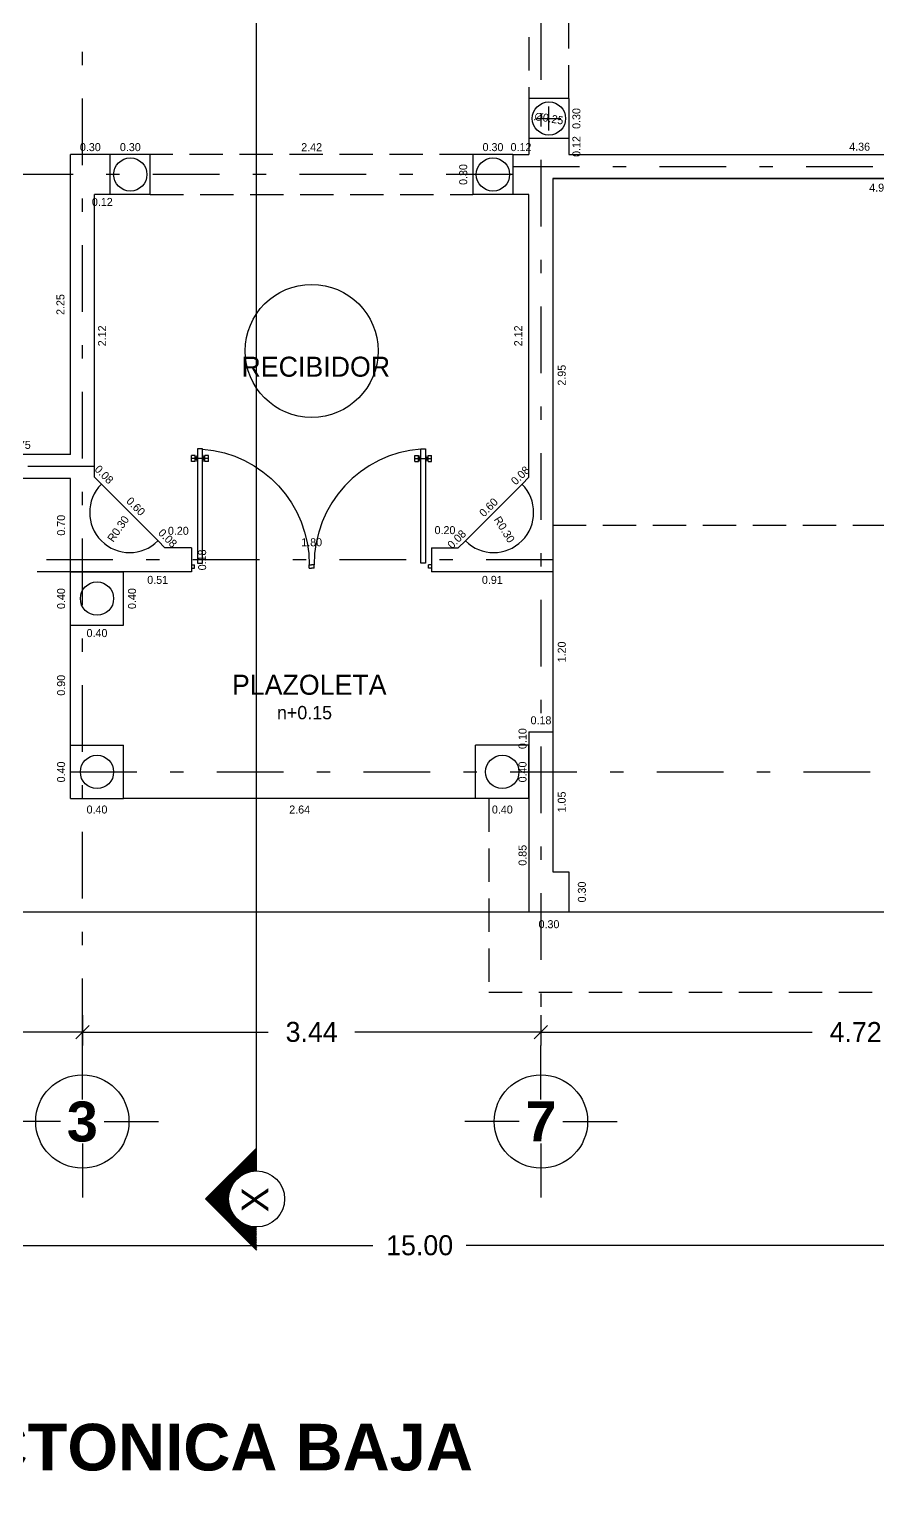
# Model space of a CAD drawing. Extents: x 12 to 127, y -37 to 29.
# Drawn here: x 42.82 to 49.18, y -4.19 to 6.72 of the extents above; entities that cross this region are included whole.
import ezdxf
from ezdxf.enums import TextEntityAlignment as Align

# ---------------------------------------------------------------- set-up
doc = ezdxf.new("R2010")
doc.units = 0
doc.header["$PDMODE"] = 34
doc.linetypes.add('DASHDOT', pattern=[1, 0.5, -0.25, 0, -0.25])
doc.linetypes.add('HIDDEN', pattern=[0.375, 0.25, -0.125])
doc.layers.get('0').update_dxf_attribs({"linetype": 'CONTINUOUS'})
doc.layers.get('DEFPOINTS').update_dxf_attribs({"linetype": 'CONTINUOUS'})
for name, color, linetype in [('CEXT', 5, 'CONTINUOUS'), ('CINT', 7, 'CONTINUOUS'), ('DESNIVEL', 4, 'CONTINUOUS'), ('EJES', 10, 'DASHDOT'), ('MBAJOS', 4, 'CONTINUOUS'), ('MUROS', 6, 'CONTINUOUS'), ('NIVELES', 7, 'CONTINUOUS'), ('PROY', 3, 'HIDDEN'), ('PTAS', 33, 'CONTINUOUS'), ('TEJES', 7, 'CONTINUOUS'), ('TEXTOS', 7, 'CONTINUOUS'), ('VEN', 4, 'CONTINUOUS')]:
    doc.layers.add(name, color=color, linetype=linetype)
doc.styles.add('ARIAL', font='ARIAL.TTF')
doc.styles.add('EJES', font='swisseb.ttf')
doc.styles.add('STYLE1', font='ZURCHBXC.TTF')
doc.dimstyles.new('CEXT', dxfattribs={"dimtxt": 0.15, "dimasz": 0.1, "dimexe": 0.1, "dimexo": 0.15, "dimgap": 0.1, "dimtad": 0, "dimtih": 1, "dimtoh": 1, "dimzin": 0, "dimtxsty": 'STANDARD', "dimblk": 'COT', "dimblk1": 'OBLIQUE', "dimblk2": 'OBLIQUE', "dimsah": 1, "dimcen": 0.09, "dimse1": 1, "dimclrt": 7, "dimazin": 3, "dimtfac": 1, "dimtix": 1, "dimtmove": 0, "dimatfit": 3, "dimtolj": 1, "dimtzin": 0})
doc.dimstyles.new('CINT', dxfattribs={"dimtxt": 0.08, "dimasz": 0.02, "dimexe": 0.05, "dimexo": 0.2, "dimgap": 0.02, "dimtad": 0, "dimtih": 1, "dimtoh": 1, "dimzin": 0, "dimtxsty": 'STANDARD', "dimblk": 'COT', "dimcen": 0.09, "dimazin": 3, "dimtfac": 1, "dimtix": 1, "dimtofl": 0, "dimtmove": 0, "dimatfit": 3, "dimtolj": 1, "dimtzin": 0})

# ---------------------------------------------------------------- blocks, each defined once
blk = doc.blocks.new('PI')
for p, q in [((-0.14, 0.92), (-0.14, 0.97)), ((-0.14, 0.97), (-0.11, 0.97)), ((-0.11, 0.92), (-0.11, 0.97)), ((-0.095, 0.97), (-0.09, 0.97)), ((-0.095, 0.92), (-0.095, 0.97)), ((-0.09, 0.072), (-0.09, 1.025)), ((-0.09, 1.025), (-0.05, 1.025)), ((-0.05, 1.025), (-0.05, 0.072)), ((-0.05, 0.97), (-0.045, 0.97)), ((-0.045, 0.92), (-0.045, 0.97)), ((-0.03, 0.92), (-0.03, 0.97)), ((-0.03, 0.97), (0, 0.97)), ((0, 0.92), (0, 0.97)), ((-0.14, 0.945), (0, 0.945)), ((-0.14, 0.92), (-0.11, 0.92)), ((-0.11, 0.955), (-0.095, 0.955)), ((-0.11, 0.935), (-0.095, 0.935)), ((-0.095, 0.92), (-0.09, 0.92)), ((-0.05, 0.92), (-0.045, 0.92)), ((-0.045, 0.955), (-0.03, 0.955)), ((-0.045, 0.935), (-0.03, 0.935)), ((-0.03, 0.92), (0, 0.92)), ((-0.98, 0.059), (-1, 0.059)), ((-0.98, 0.032), (-1, 0.032)), ((-0.98, 0.032), (-0.98, 0.059)), ((-0.05, 0.072), (-0.09, 0.072)), ((-0.025, 0.032), (-0.025, 0.059)), ((0, 0.059), (-0.025, 0.059)), ((0, 0.032), (-0.025, 0.032))]:
    blk.add_line(p, q)
blk.add_arc((-0.014, 0.061), 0.966, 94.5187, 180.0933)
blk = doc.blocks.new('*X92')
at = {"color": 0}
for p, q in [((-0.38, 0), (0, 0.38)), ((-0.371, 0), (0.004, 0.376)), ((-0.362, 0), (0.009, 0.371)), ((-0.354, 0), (0.013, 0.367)), ((-0.345, 0), (0.018, 0.362)), ((-0.336, 0), (0.022, 0.358)), ((-0.327, 0), (0.027, 0.354)), ((-0.318, 0), (0.031, 0.349)), ((-0.309, 0), (0.036, 0.345)), ((-0.301, 0), (0.04, 0.341)), ((-0.118, 0.174), (0.044, 0.336)), ((-0.096, 0.187), (0.049, 0.332)), ((-0.08, 0.194), (0.053, 0.327)), ((-0.066, 0.199), (0.058, 0.323)), ((-0.053, 0.203), (0.062, 0.319)), ((-0.042, 0.206), (0.067, 0.314)), ((-0.031, 0.208), (0.071, 0.31)), ((-0.021, 0.209), (0.076, 0.305)), ((-0.011, 0.21), (0.08, 0.301)), ((-0.002, 0.21), (0.084, 0.297)), ((0.007, 0.21), (0.089, 0.292)), ((0.015, 0.209), (0.093, 0.288)), ((0.023, 0.209), (0.098, 0.283)), ((0.031, 0.208), (0.102, 0.279)), ((0.039, 0.206), (0.107, 0.275)), ((0.046, 0.205), (0.111, 0.27)), ((0.053, 0.203), (0.116, 0.266)), ((0.06, 0.201), (0.12, 0.261)), ((0.067, 0.199), (0.125, 0.257)), ((0.073, 0.197), (0.129, 0.253)), ((0.079, 0.194), (0.133, 0.248)), ((0.086, 0.192), (0.138, 0.244)), ((0.092, 0.189), (0.142, 0.24)), ((0.098, 0.186), (0.147, 0.235)), ((0.103, 0.183), (0.151, 0.231)), ((0.109, 0.18), (0.156, 0.226)), ((0.114, 0.176), (0.16, 0.222)), ((-0.292, 0), (-0.174, 0.118)), ((0.12, 0.173), (0.165, 0.218)), ((0.125, 0.169), (0.169, 0.213)), ((0.13, 0.165), (0.173, 0.209)), ((0.135, 0.161), (0.178, 0.204)), ((0.139, 0.157), (0.182, 0.2)), ((0.144, 0.153), (0.187, 0.196)), ((0.148, 0.148), (0.191, 0.191)), ((0.153, 0.144), (0.196, 0.187)), ((0.157, 0.139), (0.2, 0.182)), ((0.161, 0.135), (0.205, 0.178)), ((0.165, 0.13), (0.209, 0.174)), ((0.169, 0.125), (0.213, 0.169)), ((0.173, 0.12), (0.218, 0.165)), ((0.176, 0.114), (0.222, 0.161)), ((0.18, 0.109), (0.227, 0.156)), ((0.183, 0.103), (0.231, 0.152)), ((0.186, 0.098), (0.236, 0.147)), ((0.189, 0.092), (0.24, 0.143)), ((0.192, 0.086), (0.245, 0.139)), ((0.194, 0.079), (0.249, 0.134)), ((0.197, 0.073), (0.254, 0.13)), ((0.199, 0.067), (0.258, 0.125)), ((0.201, 0.06), (0.262, 0.121)), ((0.203, 0.053), (0.267, 0.117)), ((0.205, 0.046), (0.271, 0.112)), ((-0.283, 0), (-0.187, 0.096)), ((-0.274, 0), (-0.194, 0.08)), ((-0.265, 0), (-0.199, 0.066)), ((-0.256, 0), (-0.203, 0.053)), ((-0.247, 0), (-0.206, 0.042)), ((-0.239, 0), (-0.208, 0.031)), ((-0.23, 0), (-0.209, 0.021)), ((-0.221, 0), (-0.21, 0.011)), ((-0.212, 0), (-0.21, 0.002)), ((0.206, 0.039), (0.276, 0.108)), ((0.208, 0.031), (0.28, 0.103)), ((0.209, 0.023), (0.285, 0.099)), ((0.209, 0.015), (0.289, 0.095)), ((0.21, 0.007), (0.294, 0.09)), ((0.212, 0), (0.298, 0.086)), ((0.221, 0), (0.302, 0.081)), ((0.23, 0), (0.307, 0.077)), ((0.239, 0), (0.311, 0.073)), ((0.247, 0), (0.316, 0.068)), ((0.256, 0), (0.32, 0.064)), ((0.265, 0), (0.325, 0.06)), ((0.274, 0), (0.329, 0.055)), ((0.283, 0), (0.334, 0.051)), ((0.292, 0), (0.338, 0.046)), ((0.301, 0), (0.342, 0.042)), ((0.309, 0), (0.347, 0.038)), ((0.318, 0), (0.351, 0.033)), ((0.327, 0), (0.356, 0.029)), ((0.336, 0), (0.36, 0.024)), ((0.345, 0), (0.365, 0.02)), ((0.354, 0), (0.369, 0.016)), ((0.362, 0), (0.374, 0.011)), ((0.371, 0), (0.378, 0.007)), ((0.38, 0), (0.383, 0.002))]:
    blk.add_line(p, q, dxfattribs=at)
blk = doc.blocks.new('_OBLIQUE')
at = {"color": 0, "linetype": 'BYBLOCK'}
blk.add_line((-0.5, -0.5), (0.5, 0.5), dxfattribs=at)
blk = doc.blocks.new('*D95')
at = {"color": 0, "linetype": 'BYBLOCK'}
for p, q in [((43.216, -0.673), (43.216, -0.9)), ((38.246, -0.8), (40.406, -0.8)), ((43.216, -0.8), (41.056, -0.8))]:
    blk.add_line(p, q, dxfattribs=at)
at = {"layer": 'DEFPOINTS', "color": 0, "linetype": 'BYBLOCK'}
for p in [(38.246, -0.523), (43.216, -0.523), (43.216, -0.8)]:
    blk.add_point(p, dxfattribs=at)
at = {"color": 0, "linetype": 'BYBLOCK', "xscale": 0.1, "yscale": 0.1, "zscale": 0.1, "rotation": 180}
blk.add_blockref('_OBLIQUE', (38.246, -0.8), dxfattribs=at)
at = {"color": 0, "linetype": 'BYBLOCK', "xscale": 0.1, "yscale": 0.1, "zscale": 0.1}
blk.add_blockref('_OBLIQUE', (43.216, -0.8), dxfattribs=at)
at = {"color": 7, "linetype": 'BYBLOCK', "insert": (40.731, -0.8), "char_height": 0.15, "attachment_point": 5}
blk.add_mtext('\\A1;4.97', dxfattribs=at)
blk = doc.blocks.new('COT')
blk.add_circle((0, 0), 1)
blk = doc.blocks.new('*D96')
at = {"color": 0, "linetype": 'BYBLOCK'}
for p, q in [((46.656, -0.673), (46.656, -0.9)), ((43.216, -0.8), (44.611, -0.8)), ((46.656, -0.8), (45.261, -0.8))]:
    blk.add_line(p, q, dxfattribs=at)
at = {"layer": 'DEFPOINTS', "color": 0, "linetype": 'BYBLOCK'}
for p in [(43.216, -0.523), (46.656, -0.523), (46.656, -0.8)]:
    blk.add_point(p, dxfattribs=at)
at = {"color": 0, "linetype": 'BYBLOCK', "xscale": 0.1, "yscale": 0.1, "zscale": 0.1, "rotation": 180}
blk.add_blockref('_OBLIQUE', (43.216, -0.8), dxfattribs=at)
at = {"color": 0, "linetype": 'BYBLOCK', "xscale": 0.1, "yscale": 0.1, "zscale": 0.1}
blk.add_blockref('_OBLIQUE', (46.656, -0.8), dxfattribs=at)
at = {"color": 7, "linetype": 'BYBLOCK', "insert": (44.936, -0.8), "char_height": 0.15, "attachment_point": 5}
blk.add_mtext('\\A1;3.44', dxfattribs=at)
blk = doc.blocks.new('*D97')
at = {"color": 0, "linetype": 'BYBLOCK'}
for p, q in [((51.376, -0.673), (51.376, -0.9)), ((46.656, -0.8), (48.691, -0.8)), ((51.376, -0.8), (49.341, -0.8))]:
    blk.add_line(p, q, dxfattribs=at)
at = {"layer": 'DEFPOINTS', "color": 0, "linetype": 'BYBLOCK'}
for p in [(46.656, -0.523), (51.376, -0.523), (51.376, -0.8)]:
    blk.add_point(p, dxfattribs=at)
at = {"color": 0, "linetype": 'BYBLOCK', "xscale": 0.1, "yscale": 0.1, "zscale": 0.1, "rotation": 180}
blk.add_blockref('_OBLIQUE', (46.656, -0.8), dxfattribs=at)
at = {"color": 0, "linetype": 'BYBLOCK', "xscale": 0.1, "yscale": 0.1, "zscale": 0.1}
blk.add_blockref('_OBLIQUE', (51.376, -0.8), dxfattribs=at)
at = {"color": 7, "linetype": 'BYBLOCK', "insert": (49.016, -0.8), "char_height": 0.15, "attachment_point": 5}
blk.add_mtext('\\A1;4.72', dxfattribs=at)
blk = doc.blocks.new('*D182')
at = {"color": 0, "linetype": 'BYBLOCK'}
for p, q in [((53.246, -2.274), (53.246, -2.5)), ((38.246, -2.4), (45.396, -2.4)), ((53.246, -2.4), (46.096, -2.4))]:
    blk.add_line(p, q, dxfattribs=at)
at = {"layer": 'DEFPOINTS', "color": 0, "linetype": 'BYBLOCK'}
for p in [(38.246, -2.124), (53.246, -2.124), (53.246, -2.4)]:
    blk.add_point(p, dxfattribs=at)
at = {"color": 0, "linetype": 'BYBLOCK', "xscale": 0.1, "yscale": 0.1, "zscale": 0.1, "rotation": 180}
blk.add_blockref('_OBLIQUE', (38.246, -2.4), dxfattribs=at)
at = {"color": 0, "linetype": 'BYBLOCK', "xscale": 0.1, "yscale": 0.1, "zscale": 0.1}
blk.add_blockref('_OBLIQUE', (53.246, -2.4), dxfattribs=at)
at = {"color": 7, "linetype": 'BYBLOCK', "insert": (45.746, -2.4), "char_height": 0.15, "attachment_point": 5}
blk.add_mtext('\\A1;15.00', dxfattribs=at)
blk = doc.blocks.new('*D188')
at = {"layer": 'DEFPOINTS', "color": 0, "linetype": 'BYBLOCK'}
for p in [(43.126, 3.602), (42.376, 3.53), (43.126, 3.53)]:
    blk.add_point(p, dxfattribs=at)
at = {"color": 0, "linetype": 'BYBLOCK', "insert": (42.751, 3.602), "char_height": 0.06, "attachment_point": 5}
blk.add_mtext('\\A1;0.75', dxfattribs=at)
blk = doc.blocks.new('_NONE')
at = {"color": 0, "linetype": 'BYBLOCK'}
blk.add_circle((0, 0), 0.25, dxfattribs=at)
blk = doc.blocks.new('*D189')
at = {"layer": 'DEFPOINTS', "color": 0, "linetype": 'BYBLOCK'}
for p in [(43.052, 5.78), (43.126, 5.78), (43.126, 3.53)]:
    blk.add_point(p, dxfattribs=at)
at = {"color": 0, "linetype": 'BYBLOCK', "insert": (43.052, 4.655), "char_height": 0.06, "attachment_point": 5, "rotation": 90}
blk.add_mtext('\\A1;2.25', dxfattribs=at)
blk = doc.blocks.new('*D190')
at = {"layer": 'DEFPOINTS', "color": 0, "linetype": 'BYBLOCK'}
for p in [(43.426, 5.835), (43.126, 5.78), (43.426, 5.78)]:
    blk.add_point(p, dxfattribs=at)
at = {"color": 0, "linetype": 'BYBLOCK', "insert": (43.276, 5.835), "char_height": 0.06, "attachment_point": 5}
blk.add_mtext('\\A1;0.30', dxfattribs=at)
blk = doc.blocks.new('*D191')
at = {"layer": 'DEFPOINTS', "color": 0, "linetype": 'BYBLOCK'}
for p in [(43.726, 5.835), (43.426, 5.78), (43.726, 5.78)]:
    blk.add_point(p, dxfattribs=at)
at = {"color": 0, "linetype": 'BYBLOCK', "insert": (43.576, 5.835), "char_height": 0.06, "attachment_point": 5}
blk.add_mtext('\\A1;0.30', dxfattribs=at)
blk = doc.blocks.new('*D192')
at = {"layer": 'DEFPOINTS', "color": 0, "linetype": 'BYBLOCK'}
for p in [(46.146, 5.835), (43.726, 5.78), (46.146, 5.78)]:
    blk.add_point(p, dxfattribs=at)
at = {"color": 0, "linetype": 'BYBLOCK', "insert": (44.936, 5.835), "char_height": 0.06, "attachment_point": 5}
blk.add_mtext('\\A1;2.42', dxfattribs=at)
blk = doc.blocks.new('*D193')
at = {"layer": 'DEFPOINTS', "color": 0, "linetype": 'BYBLOCK'}
for p in [(46.446, 5.835), (46.146, 5.78), (46.446, 5.78)]:
    blk.add_point(p, dxfattribs=at)
at = {"color": 0, "linetype": 'BYBLOCK', "insert": (46.296, 5.835), "char_height": 0.06, "attachment_point": 5}
blk.add_mtext('\\A1;0.30', dxfattribs=at)
blk = doc.blocks.new('*D194')
at = {"layer": 'DEFPOINTS', "color": 0, "linetype": 'BYBLOCK'}
for p in [(46.566, 5.835), (46.446, 5.78), (46.566, 5.78)]:
    blk.add_point(p, dxfattribs=at)
at = {"color": 0, "linetype": 'BYBLOCK', "insert": (46.506, 5.835), "char_height": 0.06, "attachment_point": 5}
blk.add_mtext('\\A1;0.12', dxfattribs=at)
blk = doc.blocks.new('*D195')
at = {"layer": 'DEFPOINTS', "color": 0, "linetype": 'BYBLOCK'}
for p in [(43.306, 5.48), (43.426, 5.48), (43.306, 5.424)]:
    blk.add_point(p, dxfattribs=at)
at = {"color": 0, "linetype": 'BYBLOCK', "insert": (43.366, 5.424), "char_height": 0.06, "attachment_point": 5}
blk.add_mtext('\\A1;0.12', dxfattribs=at)
blk = doc.blocks.new('*D196')
at = {"layer": 'DEFPOINTS', "color": 0, "linetype": 'BYBLOCK'}
for p in [(43.306, 5.48), (43.364, 5.48), (43.306, 3.36)]:
    blk.add_point(p, dxfattribs=at)
at = {"color": 0, "linetype": 'BYBLOCK', "insert": (43.364, 4.42), "char_height": 0.06, "attachment_point": 5, "rotation": 90}
blk.add_mtext('\\A1;2.12', dxfattribs=at)
blk = doc.blocks.new('*D197')
at = {"layer": 'DEFPOINTS', "color": 0, "linetype": 'BYBLOCK'}
for p in [(43.306, 3.36), (43.359, 3.308), (43.405, 3.353)]:
    blk.add_point(p, dxfattribs=at)
at = {"color": 0, "linetype": 'BYBLOCK', "insert": (43.379, 3.38), "char_height": 0.06, "attachment_point": 5, "rotation": 315}
blk.add_mtext('\\A1;0.08', dxfattribs=at)
blk = doc.blocks.new('*D198')
at = {"layer": 'DEFPOINTS', "color": 0, "linetype": 'BYBLOCK'}
for p in [(43.359, 3.308), (43.784, 2.883), (43.83, 2.929)]:
    blk.add_point(p, dxfattribs=at)
at = {"color": 0, "linetype": 'BYBLOCK', "insert": (43.617, 3.141), "char_height": 0.06, "attachment_point": 5, "rotation": 315}
blk.add_mtext('\\A1;0.60', dxfattribs=at)
blk = doc.blocks.new('*D199')
at = {"layer": 'DEFPOINTS', "color": 0, "linetype": 'BYBLOCK'}
for p in [(43.784, 2.883), (43.882, 2.876), (43.836, 2.83)]:
    blk.add_point(p, dxfattribs=at)
at = {"color": 0, "linetype": 'BYBLOCK', "insert": (43.856, 2.903), "char_height": 0.06, "attachment_point": 5, "rotation": 315}
blk.add_mtext('\\A1;0.08', dxfattribs=at)
blk = doc.blocks.new('*D200')
at = {"layer": 'DEFPOINTS', "color": 0, "linetype": 'BYBLOCK'}
for p in [(46.028, 2.945), (46.089, 2.883), (46.036, 2.83)]:
    blk.add_point(p, dxfattribs=at)
at = {"color": 0, "linetype": 'BYBLOCK', "insert": (46.001, 2.918), "char_height": 0.06, "attachment_point": 5, "rotation": 45}
blk.add_mtext('\\A1;0.08', dxfattribs=at)
blk = doc.blocks.new('*D201')
at = {"layer": 'DEFPOINTS', "color": 0, "linetype": 'BYBLOCK'}
for p in [(46.452, 3.369), (46.514, 3.308), (46.089, 2.883)]:
    blk.add_point(p, dxfattribs=at)
at = {"color": 0, "linetype": 'BYBLOCK', "insert": (46.24, 3.157), "char_height": 0.06, "attachment_point": 5, "rotation": 45}
blk.add_mtext('\\A1;0.60', dxfattribs=at)
blk = doc.blocks.new('*D202')
at = {"layer": 'DEFPOINTS', "color": 0, "linetype": 'BYBLOCK'}
for p in [(46.505, 3.422), (46.514, 3.308), (46.566, 3.36)]:
    blk.add_point(p, dxfattribs=at)
at = {"color": 0, "linetype": 'BYBLOCK', "insert": (46.478, 3.396), "char_height": 0.06, "attachment_point": 5, "rotation": 45}
blk.add_mtext('\\A1;0.08', dxfattribs=at)
blk = doc.blocks.new('*D203')
at = {"layer": 'DEFPOINTS', "color": 0, "linetype": 'BYBLOCK'}
for p in [(44.036, 2.958), (43.836, 2.83), (44.036, 2.83)]:
    blk.add_point(p, dxfattribs=at)
at = {"color": 0, "linetype": 'BYBLOCK', "insert": (43.936, 2.958), "char_height": 0.06, "attachment_point": 5}
blk.add_mtext('\\A1;0.20', dxfattribs=at)
blk = doc.blocks.new('*D204')
at = {"layer": 'DEFPOINTS', "color": 0, "linetype": 'BYBLOCK'}
for p in [(45.836, 2.963), (45.836, 2.83), (46.036, 2.83)]:
    blk.add_point(p, dxfattribs=at)
at = {"color": 0, "linetype": 'BYBLOCK', "insert": (45.936, 2.963), "char_height": 0.06, "attachment_point": 5}
blk.add_mtext('\\A1;0.20', dxfattribs=at)
blk = doc.blocks.new('*D205')
at = {"layer": 'DEFPOINTS', "color": 0, "linetype": 'BYBLOCK'}
for p in [(45.836, 2.872), (44.036, 2.83), (45.836, 2.83)]:
    blk.add_point(p, dxfattribs=at)
at = {"color": 0, "linetype": 'BYBLOCK', "insert": (44.936, 2.872), "char_height": 0.06, "attachment_point": 5}
blk.add_mtext('\\A1;1.80', dxfattribs=at)
blk = doc.blocks.new('*D206')
at = {"layer": 'DEFPOINTS', "color": 0, "linetype": 'BYBLOCK'}
for p in [(43.126, 2.25), (43.526, 2.25), (43.526, 2.191)]:
    blk.add_point(p, dxfattribs=at)
at = {"color": 0, "linetype": 'BYBLOCK', "insert": (43.326, 2.191), "char_height": 0.06, "attachment_point": 5}
blk.add_mtext('\\A1;0.40', dxfattribs=at)
blk = doc.blocks.new('*D207')
at = {"layer": 'DEFPOINTS', "color": 0, "linetype": 'BYBLOCK'}
for p in [(43.526, 2.65), (43.589, 2.65), (43.526, 2.25)]:
    blk.add_point(p, dxfattribs=at)
at = {"color": 0, "linetype": 'BYBLOCK', "insert": (43.589, 2.45), "char_height": 0.06, "attachment_point": 5, "rotation": 90}
blk.add_mtext('\\A1;0.40', dxfattribs=at)
blk = doc.blocks.new('*D208')
at = {"layer": 'DEFPOINTS', "color": 0, "linetype": 'BYBLOCK'}
for p in [(43.526, 2.65), (44.036, 2.65), (44.036, 2.59)]:
    blk.add_point(p, dxfattribs=at)
at = {"color": 0, "linetype": 'BYBLOCK', "insert": (43.781, 2.59), "char_height": 0.06, "attachment_point": 5}
blk.add_mtext('\\A1;0.51', dxfattribs=at)
blk = doc.blocks.new('*D209')
at = {"layer": 'DEFPOINTS', "color": 0, "linetype": 'BYBLOCK'}
for p in [(45.836, 2.65), (46.746, 2.65), (46.746, 2.59)]:
    blk.add_point(p, dxfattribs=at)
at = {"color": 0, "linetype": 'BYBLOCK', "insert": (46.291, 2.59), "char_height": 0.06, "attachment_point": 5}
blk.add_mtext('\\A1;0.91', dxfattribs=at)
blk = doc.blocks.new('*D210')
at = {"layer": 'DEFPOINTS', "color": 0, "linetype": 'BYBLOCK'}
for p in [(44.036, 2.83), (44.036, 2.65), (44.115, 2.65)]:
    blk.add_point(p, dxfattribs=at)
at = {"color": 0, "linetype": 'BYBLOCK', "insert": (44.115, 2.74), "char_height": 0.06, "attachment_point": 5, "rotation": 90}
blk.add_mtext('\\A1;0.18', dxfattribs=at)
blk = doc.blocks.new('*D211')
at = {"layer": 'DEFPOINTS', "color": 0, "linetype": 'BYBLOCK'}
for p in [(43.571, 3.095), (43.399, 2.85)]:
    blk.add_point(p, dxfattribs=at)
at = {"color": 0, "linetype": 'BYBLOCK', "insert": (43.485, 2.973), "char_height": 0.06, "attachment_point": 5, "rotation": 54.9641}
blk.add_mtext('\\A1;R0.30', dxfattribs=at)
blk = doc.blocks.new('*D212')
at = {"layer": 'DEFPOINTS', "color": 0, "linetype": 'BYBLOCK'}
for p in [(46.301, 3.095), (46.461, 2.841)]:
    blk.add_point(p, dxfattribs=at)
at = {"color": 0, "linetype": 'BYBLOCK', "insert": (46.381, 2.968), "char_height": 0.06, "attachment_point": 5, "rotation": 302.0361}
blk.add_mtext('\\A1;R0.30', dxfattribs=at)
blk = doc.blocks.new('*D213')
at = {"layer": 'DEFPOINTS', "color": 0, "linetype": 'BYBLOCK'}
for p in [(46.485, 5.48), (46.566, 5.48), (46.566, 3.36)]:
    blk.add_point(p, dxfattribs=at)
at = {"color": 0, "linetype": 'BYBLOCK', "insert": (46.485, 4.42), "char_height": 0.06, "attachment_point": 5, "rotation": 90}
blk.add_mtext('\\A1;2.12', dxfattribs=at)
blk = doc.blocks.new('*D214')
at = {"layer": 'DEFPOINTS', "color": 0, "linetype": 'BYBLOCK'}
for p in [(46.146, 5.78), (46.073, 5.48), (46.146, 5.48)]:
    blk.add_point(p, dxfattribs=at)
at = {"color": 0, "linetype": 'BYBLOCK', "insert": (46.073, 5.63), "char_height": 0.06, "attachment_point": 5, "rotation": 90}
blk.add_mtext('\\A1;0.30', dxfattribs=at)
blk = doc.blocks.new('*D215')
at = {"layer": 'DEFPOINTS', "color": 0, "linetype": 'BYBLOCK'}
for p in [(46.866, 5.9), (46.922, 5.9), (46.866, 5.78)]:
    blk.add_point(p, dxfattribs=at)
at = {"color": 0, "linetype": 'BYBLOCK', "insert": (46.922, 5.84), "char_height": 0.06, "attachment_point": 5, "rotation": 90}
blk.add_mtext('\\A1;0.12', dxfattribs=at)
blk = doc.blocks.new('*D216')
at = {"layer": 'DEFPOINTS', "color": 0, "linetype": 'BYBLOCK'}
for p in [(46.866, 6.2), (46.922, 6.2), (46.866, 5.9)]:
    blk.add_point(p, dxfattribs=at)
at = {"color": 0, "linetype": 'BYBLOCK', "insert": (46.922, 6.05), "char_height": 0.06, "attachment_point": 5, "rotation": 90}
blk.add_mtext('\\A1;0.30', dxfattribs=at)
blk = doc.blocks.new('*D217')
at = {"layer": 'DEFPOINTS', "color": 0, "linetype": 'BYBLOCK'}
for p in [(46.866, 7.86), (46.922, 7.86), (46.866, 6.2)]:
    blk.add_point(p, dxfattribs=at)
at = {"color": 0, "linetype": 'BYBLOCK', "insert": (46.922, 7.03), "char_height": 0.06, "attachment_point": 5, "rotation": 90}
blk.add_mtext('\\A1;1.66', dxfattribs=at)
blk = doc.blocks.new('*D241')
at = {"layer": 'DEFPOINTS', "color": 0, "linetype": 'BYBLOCK'}
for p in [(46.866, 5.838), (46.866, 5.78), (51.226, 5.78)]:
    blk.add_point(p, dxfattribs=at)
at = {"color": 0, "linetype": 'BYBLOCK', "insert": (49.046, 5.838), "char_height": 0.06, "attachment_point": 5}
blk.add_mtext('\\A1;4.36', dxfattribs=at)
blk = doc.blocks.new('*D242')
at = {"layer": 'DEFPOINTS', "color": 0, "linetype": 'BYBLOCK'}
for p in [(46.746, 5.6), (51.646, 5.6), (51.646, 5.531)]:
    blk.add_point(p, dxfattribs=at)
at = {"color": 0, "linetype": 'BYBLOCK', "insert": (49.196, 5.531), "char_height": 0.06, "attachment_point": 5}
blk.add_mtext('\\A1;4.90', dxfattribs=at)
blk = doc.blocks.new('*D357')
at = {"layer": 'DEFPOINTS', "color": 0, "linetype": 'BYBLOCK'}
for p in [(43.126, 3.35), (43.057, 2.65), (43.126, 2.65)]:
    blk.add_point(p, dxfattribs=at)
at = {"color": 0, "linetype": 'BYBLOCK', "insert": (43.057, 3), "char_height": 0.06, "attachment_point": 5, "rotation": 90}
blk.add_mtext('\\A1;0.70', dxfattribs=at)
blk = doc.blocks.new('*D358')
at = {"layer": 'DEFPOINTS', "color": 0, "linetype": 'BYBLOCK'}
for p in [(43.126, 2.65), (43.057, 2.25), (43.126, 2.25)]:
    blk.add_point(p, dxfattribs=at)
at = {"color": 0, "linetype": 'BYBLOCK', "insert": (43.057, 2.45), "char_height": 0.06, "attachment_point": 5, "rotation": 90}
blk.add_mtext('\\A1;0.40', dxfattribs=at)
blk = doc.blocks.new('*D359')
at = {"layer": 'DEFPOINTS', "color": 0, "linetype": 'BYBLOCK'}
for p in [(43.126, 2.25), (43.057, 1.35), (43.126, 1.35)]:
    blk.add_point(p, dxfattribs=at)
at = {"color": 0, "linetype": 'BYBLOCK', "insert": (43.057, 1.8), "char_height": 0.06, "attachment_point": 5, "rotation": 90}
blk.add_mtext('\\A1;0.90', dxfattribs=at)
blk = doc.blocks.new('*D360')
at = {"layer": 'DEFPOINTS', "color": 0, "linetype": 'BYBLOCK'}
for p in [(43.126, 1.35), (43.057, 0.95), (43.126, 0.95)]:
    blk.add_point(p, dxfattribs=at)
at = {"color": 0, "linetype": 'BYBLOCK', "insert": (43.057, 1.15), "char_height": 0.06, "attachment_point": 5, "rotation": 90}
blk.add_mtext('\\A1;0.40', dxfattribs=at)
blk = doc.blocks.new('*D361')
at = {"layer": 'DEFPOINTS', "color": 0, "linetype": 'BYBLOCK'}
for p in [(43.126, 0.95), (43.526, 0.95), (43.526, 0.868)]:
    blk.add_point(p, dxfattribs=at)
at = {"color": 0, "linetype": 'BYBLOCK', "insert": (43.326, 0.868), "char_height": 0.06, "attachment_point": 5}
blk.add_mtext('\\A1;0.40', dxfattribs=at)
blk = doc.blocks.new('*D362')
at = {"layer": 'DEFPOINTS', "color": 0, "linetype": 'BYBLOCK'}
for p in [(43.526, 0.95), (46.166, 0.95), (46.166, 0.868)]:
    blk.add_point(p, dxfattribs=at)
at = {"color": 0, "linetype": 'BYBLOCK', "insert": (44.846, 0.868), "char_height": 0.06, "attachment_point": 5}
blk.add_mtext('\\A1;2.64', dxfattribs=at)
blk = doc.blocks.new('*D363')
at = {"layer": 'DEFPOINTS', "color": 0, "linetype": 'BYBLOCK'}
for p in [(46.166, 0.95), (46.566, 0.95), (46.566, 0.868)]:
    blk.add_point(p, dxfattribs=at)
at = {"color": 0, "linetype": 'BYBLOCK', "insert": (46.366, 0.868), "char_height": 0.06, "attachment_point": 5}
blk.add_mtext('\\A1;0.40', dxfattribs=at)
blk = doc.blocks.new('*D364')
at = {"layer": 'DEFPOINTS', "color": 0, "linetype": 'BYBLOCK'}
for p in [(46.746, 1.45), (46.812, 1.45), (46.746, 0.4)]:
    blk.add_point(p, dxfattribs=at)
at = {"color": 0, "linetype": 'BYBLOCK', "insert": (46.812, 0.925), "char_height": 0.06, "attachment_point": 5, "rotation": 90}
blk.add_mtext('\\A1;1.05', dxfattribs=at)
blk = doc.blocks.new('*D365')
at = {"layer": 'DEFPOINTS', "color": 0, "linetype": 'BYBLOCK'}
for p in [(46.746, 2.65), (46.812, 2.65), (46.746, 1.45)]:
    blk.add_point(p, dxfattribs=at)
at = {"color": 0, "linetype": 'BYBLOCK', "insert": (46.812, 2.05), "char_height": 0.06, "attachment_point": 5, "rotation": 90}
blk.add_mtext('\\A1;1.20', dxfattribs=at)
blk = doc.blocks.new('*D366')
at = {"layer": 'DEFPOINTS', "color": 0, "linetype": 'BYBLOCK'}
for p in [(46.746, 5.6), (46.812, 5.6), (46.746, 2.65)]:
    blk.add_point(p, dxfattribs=at)
at = {"color": 0, "linetype": 'BYBLOCK', "insert": (46.812, 4.125), "char_height": 0.06, "attachment_point": 5, "rotation": 90}
blk.add_mtext('\\A1;2.95', dxfattribs=at)
blk = doc.blocks.new('*D367')
at = {"layer": 'DEFPOINTS', "color": 0, "linetype": 'BYBLOCK'}
for p in [(46.866, 0.4), (46.866, 0.1), (46.963, 0.1)]:
    blk.add_point(p, dxfattribs=at)
at = {"color": 0, "linetype": 'BYBLOCK', "insert": (46.963, 0.25), "char_height": 0.06, "attachment_point": 5, "rotation": 90}
blk.add_mtext('\\A1;0.30', dxfattribs=at)
blk = doc.blocks.new('*D368')
at = {"layer": 'DEFPOINTS', "color": 0, "linetype": 'BYBLOCK'}
for p in [(46.566, 0.95), (46.518, 0.1), (46.566, 0.1)]:
    blk.add_point(p, dxfattribs=at)
at = {"color": 0, "linetype": 'BYBLOCK', "insert": (46.518, 0.525), "char_height": 0.06, "attachment_point": 5, "rotation": 90}
blk.add_mtext('\\A1;0.85', dxfattribs=at)
blk = doc.blocks.new('*D369')
at = {"layer": 'DEFPOINTS', "color": 0, "linetype": 'BYBLOCK'}
for p in [(46.518, 1.35), (46.566, 1.35), (46.566, 0.95)]:
    blk.add_point(p, dxfattribs=at)
at = {"color": 0, "linetype": 'BYBLOCK', "insert": (46.518, 1.15), "char_height": 0.06, "attachment_point": 5, "rotation": 90}
blk.add_mtext('\\A1;0.40', dxfattribs=at)
blk = doc.blocks.new('*D370')
at = {"layer": 'DEFPOINTS', "color": 0, "linetype": 'BYBLOCK'}
for p in [(46.518, 1.45), (46.566, 1.45), (46.566, 1.35)]:
    blk.add_point(p, dxfattribs=at)
at = {"color": 0, "linetype": 'BYBLOCK', "insert": (46.518, 1.4), "char_height": 0.06, "attachment_point": 5, "rotation": 90}
blk.add_mtext('\\A1;0.10', dxfattribs=at)
blk = doc.blocks.new('*D371')
at = {"layer": 'DEFPOINTS', "color": 0, "linetype": 'BYBLOCK'}
for p in [(46.746, 1.537), (46.566, 1.45), (46.746, 1.45)]:
    blk.add_point(p, dxfattribs=at)
at = {"color": 0, "linetype": 'BYBLOCK', "insert": (46.656, 1.537), "char_height": 0.06, "attachment_point": 5}
blk.add_mtext('\\A1;0.18', dxfattribs=at)
blk = doc.blocks.new('*D375')
at = {"layer": 'DEFPOINTS', "color": 0, "linetype": 'BYBLOCK'}
for p in [(46.866, 0.1), (46.866, 0.008), (52.946, 0.1)]:
    blk.add_point(p, dxfattribs=at)
at = {"color": 0, "linetype": 'BYBLOCK', "insert": (49.906, 0.008), "char_height": 0.06, "attachment_point": 5}
blk.add_mtext('\\A1;6.08', dxfattribs=at)
blk = doc.blocks.new('*D376')
at = {"layer": 'DEFPOINTS', "color": 0, "linetype": 'BYBLOCK'}
for p in [(46.566, 0.1), (46.566, 0.008), (46.866, 0.1)]:
    blk.add_point(p, dxfattribs=at)
at = {"color": 0, "linetype": 'BYBLOCK', "insert": (46.716, 0.008), "char_height": 0.06, "attachment_point": 5}
blk.add_mtext('\\A1;0.30', dxfattribs=at)
blk = doc.blocks.new('*D406')
at = {"color": 0, "linetype": 'BYBLOCK'}
for p, q in [((46.716, 5.96), (46.716, 6.14)), ((46.626, 6.05), (46.806, 6.05))]:
    blk.add_line(p, q, dxfattribs=at)
at = {"layer": 'DEFPOINTS', "color": 0, "linetype": 'BYBLOCK'}
for p in [(46.593, 6.072), (46.84, 6.029)]:
    blk.add_point(p, dxfattribs=at)
at = {"color": 0, "linetype": 'BYBLOCK', "insert": (46.716, 6.05), "char_height": 0.06, "attachment_point": 5, "rotation": 350.0975}
blk.add_mtext('\\A1;∅0.25', dxfattribs=at)

msp = doc.modelspace()

# ---------------------------------------------------------------- linework, layer by layer
at = {"color": 1}
msp.add_line((44.523, -1.842), (44.523, 20.717), dxfattribs=at)
for p, q in [((44.523, -1.671), (44.141, -2.05)), ((44.141, -2.05), (44.523, -2.437))]:
    msp.add_line(p, q)
msp.add_arc((44.523, -2.052), 0.21, 270.0000052182512, 270)
at = {"layer": 'DESNIVEL'}
for p, q in [((46.746, 2.65), (46.746, 1.45)), ((43.126, 1.35), (43.126, 2.25)), ((46.166, 0.95), (43.526, 0.95))]:
    msp.add_line(p, q, dxfattribs=at)
at = {"layer": 'EJES'}
for p, q in [((43.216, -0.9), (43.216, 19.078)), ((46.656, 10.14), (46.656, -0.9)), ((46.446, 5.69), (54.246, 5.69)), ((46.446, 5.63), (37.246, 5.63)), ((43.306, 3.44), (37.246, 3.44)), ((46.746, 2.74), (37.246, 2.74)), ((43.126, 1.15), (54.246, 1.15))]:
    msp.add_line(p, q, dxfattribs=at)
at = {"layer": 'EJES', "color": 5, "linetype": 'CONTINUOUS', "ltscale": 0.5}
for p, q in [((43.216, -1.306), (43.216, -0.9)), ((46.656, -1.306), (46.656, -0.9)), ((43.052, -1.471), (42.645, -1.471)), ((43.381, -1.471), (43.788, -1.471)), ((46.492, -1.471), (46.085, -1.471)), ((46.821, -1.471), (47.228, -1.471)), ((43.216, -1.636), (43.216, -2.042)), ((46.656, -1.636), (46.656, -2.042))]:
    msp.add_line(p, q, dxfattribs=at)
for centre in [(43.216, -1.471), (46.656, -1.471)]:
    msp.add_circle(centre, 0.35, dxfattribs=at)
at = {"layer": 'MBAJOS'}
for p, q in [((46.866, 6.2), (46.566, 6.2)), ((46.566, 6.2), (46.566, 5.9)), ((46.866, 6.2), (46.866, 5.9)), ((43.726, 5.78), (43.426, 5.78)), ((43.726, 5.48), (43.726, 5.78)), ((46.446, 5.78), (46.146, 5.78)), ((46.146, 5.78), (46.146, 5.48)), ((43.726, 5.48), (43.426, 5.48)), ((46.446, 5.48), (46.146, 5.48)), ((43.359, 3.308), (43.784, 2.883)), ((46.514, 3.308), (46.089, 2.883)), ((43.126, 2.25), (43.126, 2.65)), ((43.526, 2.25), (43.526, 2.65)), ((43.526, 2.25), (43.526, 2.65)), ((43.126, 2.25), (43.526, 2.25)), ((43.126, 1.35), (43.526, 1.35)), ((43.126, 0.95), (43.126, 1.35)), ((43.526, 0.95), (43.526, 1.35)), ((43.526, 0.95), (43.526, 1.35)), ((46.566, 1.35), (46.166, 1.35)), ((46.166, 0.95), (46.166, 1.35)), ((46.166, 0.95), (46.166, 1.35)), ((43.126, 0.95), (43.526, 0.95)), ((46.566, 0.95), (46.166, 0.95)), ((38.246, 0.1), (46.566, 0.1)), ((46.866, 0.1), (52.946, 0.1))]:
    msp.add_line(p, q, dxfattribs=at)
at = {"layer": 'MUROS'}
for p, q in [((46.866, 5.9), (46.566, 5.9)), ((46.566, 5.9), (46.566, 5.78)), ((46.866, 5.9), (46.866, 5.78)), ((43.126, 3.53), (43.126, 5.78)), ((43.426, 5.78), (43.126, 5.78)), ((43.426, 5.48), (43.426, 5.78)), ((46.446, 5.78), (46.566, 5.78)), ((46.446, 5.78), (46.446, 5.48)), ((46.866, 5.78), (51.226, 5.78)), ((46.746, 5.6), (51.226, 5.6)), ((46.746, 5.6), (46.746, 2.65)), ((46.746, 5.6), (46.746, 3.609)), ((51.646, 5.6), (46.746, 5.6)), ((43.306, 3.36), (43.306, 5.48)), ((43.426, 5.48), (43.306, 5.48)), ((46.566, 5.48), (46.446, 5.48)), ((46.566, 3.36), (46.566, 5.48)), ((46.746, 3.609), (46.746, 2.65)), ((43.126, 3.53), (42.376, 3.53)), ((43.126, 3.35), (42.376, 3.35)), ((43.126, 2.65), (43.126, 3.35)), ((43.359, 3.308), (43.306, 3.36)), ((46.514, 3.308), (46.566, 3.36)), ((43.836, 2.83), (43.784, 2.883)), ((46.036, 2.83), (46.089, 2.883)), ((44.036, 2.83), (43.836, 2.83)), ((44.036, 2.83), (44.036, 2.65)), ((45.836, 2.83), (45.836, 2.65)), ((45.836, 2.83), (46.036, 2.83)), ((44.036, 2.65), (43.126, 2.65)), ((43.126, 2.65), (43.526, 2.65)), ((46.746, 2.65), (45.836, 2.65)), ((46.566, 1.45), (46.566, 0.1)), ((46.566, 1.45), (46.746, 1.45)), ((46.746, 1.45), (46.746, 0.4)), ((46.746, 1.45), (46.746, 1.131)), ((46.566, 0.95), (46.566, 1.35)), ((46.746, 0.4), (46.866, 0.4)), ((46.866, 0.4), (46.866, 0.1)), ((46.566, 0.1), (46.866, 0.1))]:
    msp.add_line(p, q, dxfattribs=at)
for centre in [(46.716, 6.05), (43.576, 5.63), (46.296, 5.63), (43.326, 2.45), (43.326, 1.15), (46.366, 1.15)]:
    msp.add_circle(centre, 0.125, dxfattribs=at)
for centre, start, end in [((43.571, 3.095), 135, 315), ((46.301, 3.095), 225, 45)]:
    msp.add_arc(centre, 0.3, start, end, dxfattribs=at)
at = {"layer": 'PROY'}
for p, q in [((46.566, 8.16), (46.566, 6.2)), ((46.866, 6.2), (46.866, 8.16)), ((46.146, 5.78), (43.726, 5.78)), ((43.726, 5.48), (46.146, 5.48)), ((46.746, 3), (53.066, 3)), ((43.126, 2.65), (38.426, 2.65)), ((46.266, 0.95), (46.266, -0.5)), ((46.266, -0.5), (53.246, -0.5))]:
    msp.add_line(p, q, dxfattribs=at)
at = {"layer": 'VEN'}
msp.add_circle((44.936, 4.307), 0.499, dxfattribs=at)

# ---------------------------------------------------------------- block references
at = {"xscale": -1, "rotation": 90}
msp.add_blockref('*X92', (44.523, -2.052), dxfattribs=at)
at = {"layer": 'PTAS', "yscale": 0.9, "zscale": 0.9}
for p, xscale in [((44.036, 2.65), -0.9), ((45.836, 2.65), 0.9)]:
    msp.add_blockref('PI', p, dxfattribs=dict(at, xscale=xscale))

# ---------------------------------------------------------------- texts
at = {"style": 'ARIAL'}
msp.add_text('X', height=0.2, rotation=90, dxfattribs=at).set_placement((44.511, -2.058), align=Align.MIDDLE)
at = {"layer": 'NIVELES'}
msp.add_text('n+0.15', height=0.1, dxfattribs=at).set_placement((44.676, 1.545))
at = {"layer": 'TEJES', "ltscale": 0.5, "style": 'EJES'}
for s, p in [('3', (43.216, -1.471)), ('7', (46.656, -1.471))]:
    msp.add_text(s, height=0.3, dxfattribs=at).set_placement(p, align=Align.MIDDLE)
at = {"layer": 'TEJES', "color": 6, "ltscale": 0.5, "style": 'EJES'}
msp.add_text('PLANTA ARQUITECTONICA BAJA', height=0.35, dxfattribs=at).set_placement((38.134, -4.088))
at = {"layer": 'TEXTOS', "style": 'STYLE1'}
for s, p in [('RECIBIDOR', (44.967, 4.189)), ('PLAZOLETA', (44.918, 1.804))]:
    msp.add_text(s, height=0.15, dxfattribs=at).set_placement(p, align=Align.MIDDLE)

# ---------------------------------------------------------------- dimensions: what is measured, and where the dimension line sits
at = {"layer": 'CEXT'}
for base, p1, p2, override, picture, middle in [((43.216, -0.8), (38.246, -0.523), (43.216, -0.523), {"dimtxt": 0.15, "dimclrt": 7}, '*D95', (40.731, -0.8)), ((46.656, -0.8), (43.216, -0.523), (46.656, -0.523), {"dimtxt": 0.15, "dimse1": 1, "dimclrt": 7}, '*D96', (44.936, -0.8)), ((51.376, -0.8), (46.656, -0.523), (51.376, -0.523), {"dimtxt": 0.15, "dimse1": 1, "dimclrt": 7}, '*D97', (49.016, -0.8)), ((53.246, -2.4), (38.246, -2.124), (53.246, -2.124), {"dimtxt": 0.15, "dimclrt": 7}, '*D182', (45.746, -2.4))]:
    dim = msp.add_linear_dim(base=base, p1=p1, p2=p2, dimstyle='CEXT', override=override, dxfattribs=at)
    dim.commit()
    dim.dimension.update_dxf_attribs({"geometry": picture, "text_midpoint": middle})
at = {"layer": 'CINT'}
for base, p1, p2, angle, picture, middle in [((46.922, 7.86), (46.866, 6.2), (46.866, 7.86), 90, '*D217', (46.922, 7.03)), ((46.922, 6.2), (46.866, 5.9), (46.866, 6.2), 90, '*D216', (46.922, 6.05)), ((46.922, 5.9), (46.866, 5.78), (46.866, 5.9), 90, '*D215', (46.922, 5.84)), ((43.052, 5.78), (43.126, 3.53), (43.126, 5.78), 90, '*D189', (43.052, 4.655)), ((46.073, 5.48), (46.146, 5.78), (46.146, 5.48), 90, '*D214', (46.073, 5.63)), ((46.812, 5.6), (46.746, 2.65), (46.746, 5.6), 90, '*D366', (46.812, 4.125)), ((43.364, 5.48), (43.306, 3.36), (43.306, 5.48), 90, '*D196', (43.364, 4.42)), ((46.485, 5.48), (46.566, 3.36), (46.566, 5.48), 90, '*D213', (46.485, 4.42)), ((43.057, 2.65), (43.126, 3.35), (43.126, 2.65), 90, '*D357', (43.057, 3)), ((43.83, 2.929), (43.359, 3.308), (43.784, 2.883), 315, '*D198', (43.617, 3.141)), ((43.882, 2.876), (43.784, 2.883), (43.836, 2.83), 315, '*D199', (43.856, 2.903)), ((44.115, 2.65), (44.036, 2.83), (44.036, 2.65), 90, '*D210', (44.115, 2.74)), ((43.057, 2.25), (43.126, 2.65), (43.126, 2.25), 90, '*D358', (43.057, 2.45)), ((43.589, 2.65), (43.526, 2.25), (43.526, 2.65), 90, '*D207', (43.589, 2.45)), ((46.812, 2.65), (46.746, 1.45), (46.746, 2.65), 90, '*D365', (46.812, 2.05)), ((43.057, 1.35), (43.126, 2.25), (43.126, 1.35), 90, '*D359', (43.057, 1.8)), ((46.518, 1.45), (46.566, 1.35), (46.566, 1.45), 90, '*D370', (46.518, 1.4)), ((46.812, 1.45), (46.746, 0.4), (46.746, 1.45), 90, '*D364', (46.812, 0.925)), ((43.057, 0.95), (43.126, 1.35), (43.126, 0.95), 90, '*D360', (43.057, 1.15)), ((46.518, 1.35), (46.566, 0.95), (46.566, 1.35), 90, '*D369', (46.518, 1.15)), ((46.518, 0.1), (46.566, 0.95), (46.566, 0.1), 90, '*D368', (46.518, 0.525)), ((46.963, 0.1), (46.866, 0.4), (46.866, 0.1), 90, '*D367', (46.963, 0.25))]:
    dim = msp.add_linear_dim(base=base, p1=p1, p2=p2, angle=angle, dimstyle='CINT', override={"dimtxt": 0.06, "dimtih": 0, "dimtoh": 0, "dimblk1": 'NONE', "dimblk2": 'NONE', "dimsah": 1, "dimse1": 1, "dimse2": 1, "dimsd1": 1, "dimsd2": 1}, dxfattribs=at)
    dim.commit()
    dim.dimension.update_dxf_attribs({"geometry": picture, "text_midpoint": middle})
dim = msp.add_diameter_dim_2p(p1=(46.84, 6.029), p2=(46.593, 6.072), dimstyle='CINT', override={"dimtxt": 0.06, "dimtih": 0, "dimtoh": 0, "dimblk1": 'NONE', "dimblk2": 'NONE', "dimsah": 1, "dimse1": 1, "dimse2": 1, "dimsd1": 1, "dimsd2": 1}, dxfattribs=at)
dim.commit()
dim.dimension.update_dxf_attribs({"geometry": '*D406', "text_midpoint": (46.716, 6.05)})
for base, p1, p2, picture, middle in [((43.426, 5.835), (43.126, 5.78), (43.426, 5.78), '*D190', (43.276, 5.835)), ((43.726, 5.835), (43.426, 5.78), (43.726, 5.78), '*D191', (43.576, 5.835)), ((46.146, 5.835), (43.726, 5.78), (46.146, 5.78), '*D192', (44.936, 5.835)), ((46.446, 5.835), (46.146, 5.78), (46.446, 5.78), '*D193', (46.296, 5.835)), ((46.566, 5.835), (46.446, 5.78), (46.566, 5.78), '*D194', (46.506, 5.835)), ((46.866, 5.838), (51.226, 5.78), (46.866, 5.78), '*D241', (49.046, 5.838)), ((51.646, 5.531), (46.746, 5.6), (51.646, 5.6), '*D242', (49.196, 5.531)), ((43.306, 5.424), (43.426, 5.48), (43.306, 5.48), '*D195', (43.366, 5.424)), ((43.126, 3.602), (42.376, 3.53), (43.126, 3.53), '*D188', (42.751, 3.602)), ((44.036, 2.958), (43.836, 2.83), (44.036, 2.83), '*D203', (43.936, 2.958)), ((45.836, 2.963), (46.036, 2.83), (45.836, 2.83), '*D204', (45.936, 2.963)), ((45.836, 2.872), (44.036, 2.83), (45.836, 2.83), '*D205', (44.936, 2.872)), ((44.036, 2.59), (43.526, 2.65), (44.036, 2.65), '*D208', (43.781, 2.59)), ((46.746, 2.59), (45.836, 2.65), (46.746, 2.65), '*D209', (46.291, 2.59)), ((43.526, 2.191), (43.126, 2.25), (43.526, 2.25), '*D206', (43.326, 2.191)), ((46.746, 1.537), (46.566, 1.45), (46.746, 1.45), '*D371', (46.656, 1.537)), ((43.526, 0.868), (43.126, 0.95), (43.526, 0.95), '*D361', (43.326, 0.868)), ((46.166, 0.868), (43.526, 0.95), (46.166, 0.95), '*D362', (44.846, 0.868)), ((46.566, 0.868), (46.166, 0.95), (46.566, 0.95), '*D363', (46.366, 0.868)), ((46.566, 0.008), (46.866, 0.1), (46.566, 0.1), '*D376', (46.716, 0.008)), ((46.866, 0.008), (52.946, 0.1), (46.866, 0.1), '*D375', (49.906, 0.008))]:
    dim = msp.add_linear_dim(base=base, p1=p1, p2=p2, dimstyle='CINT', override={"dimtxt": 0.06, "dimtih": 0, "dimtoh": 0, "dimblk1": 'NONE', "dimblk2": 'NONE', "dimsah": 1, "dimse1": 1, "dimse2": 1, "dimsd1": 1, "dimsd2": 1}, dxfattribs=at)
    dim.commit()
    dim.dimension.update_dxf_attribs({"geometry": picture, "text_midpoint": middle})
dim = msp.add_aligned_dim(p1=(43.306, 3.36), p2=(43.359, 3.308), distance=0.065, dimstyle='CINT', override={"dimtxt": 0.06, "dimtih": 0, "dimtoh": 0, "dimblk1": 'NONE', "dimblk2": 'NONE', "dimsah": 1, "dimse1": 1, "dimse2": 1, "dimsd1": 1, "dimsd2": 1}, dxfattribs=at)
dim.commit()
dim.dimension.update_dxf_attribs({"geometry": '*D197', "text_midpoint": (43.379, 3.38)})
for base, p1, p2, picture, middle in [((46.527, 3.399), (46.536, 3.285), (46.589, 3.338), '*D202', (46.501, 3.373)), ((46.475, 3.347), (46.112, 2.861), (46.536, 3.285), '*D201', (46.262, 3.134))]:
    dim = msp.add_linear_dim(base=base, p1=p1, p2=p2, angle=45, dimstyle='CINT', override={"dimtxt": 0.06, "dimtih": 0, "dimtoh": 0, "dimblk1": 'NONE', "dimblk2": 'NONE', "dimsah": 1, "dimse1": 1, "dimse2": 1, "dimsd1": 1, "dimsd2": 1}, dxfattribs=at)
    dim.commit()
    dim.dimension.update_dxf_attribs({"geometry": picture, "text_midpoint": middle, "insert": (0.023, -0.023)})
for center, mpoint, picture, middle in [((43.571, 3.095), (43.399, 2.85), '*D211', (43.485, 2.973)), ((46.301, 3.095), (46.461, 2.841), '*D212', (46.381, 2.968))]:
    dim = msp.add_radius_dim(center=center, mpoint=mpoint, dimstyle='CINT', override={"dimtxt": 0.06, "dimtih": 0, "dimtoh": 0, "dimblk1": 'NONE', "dimblk2": 'NONE', "dimsah": 1, "dimse1": 1, "dimse2": 1, "dimsd1": 1, "dimsd2": 1}, dxfattribs=at)
    dim.commit()
    dim.dimension.update_dxf_attribs({"geometry": picture, "text_midpoint": middle})
dim = msp.add_aligned_dim(p1=(46.059, 2.808), p2=(46.112, 2.861), distance=0.087, dimstyle='CINT', override={"dimtxt": 0.06, "dimtih": 0, "dimtoh": 0, "dimblk1": 'NONE', "dimblk2": 'NONE', "dimsah": 1, "dimse1": 1, "dimse2": 1, "dimsd1": 1, "dimsd2": 1}, dxfattribs=at)
dim.commit()
dim.dimension.update_dxf_attribs({"geometry": '*D200', "text_midpoint": (46.024, 2.896), "insert": (0.023, -0.023)})

doc.saveas('drawing.dxf')
